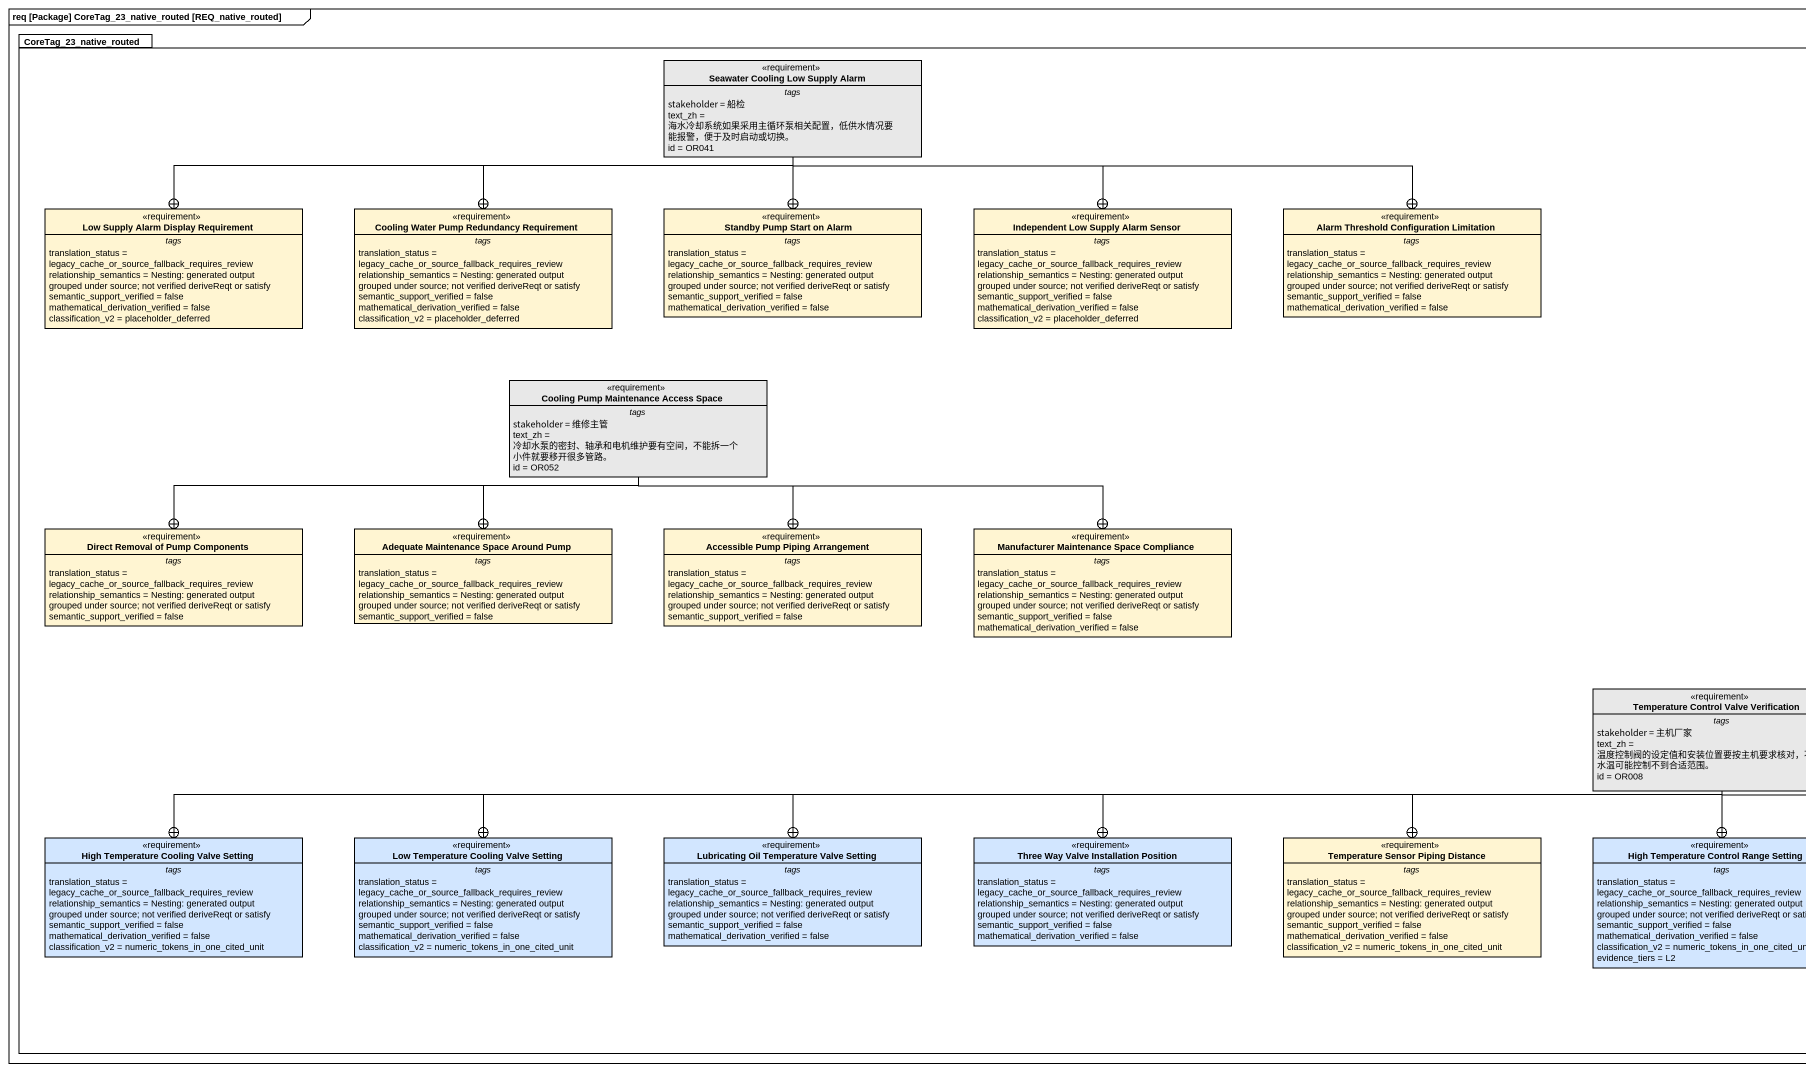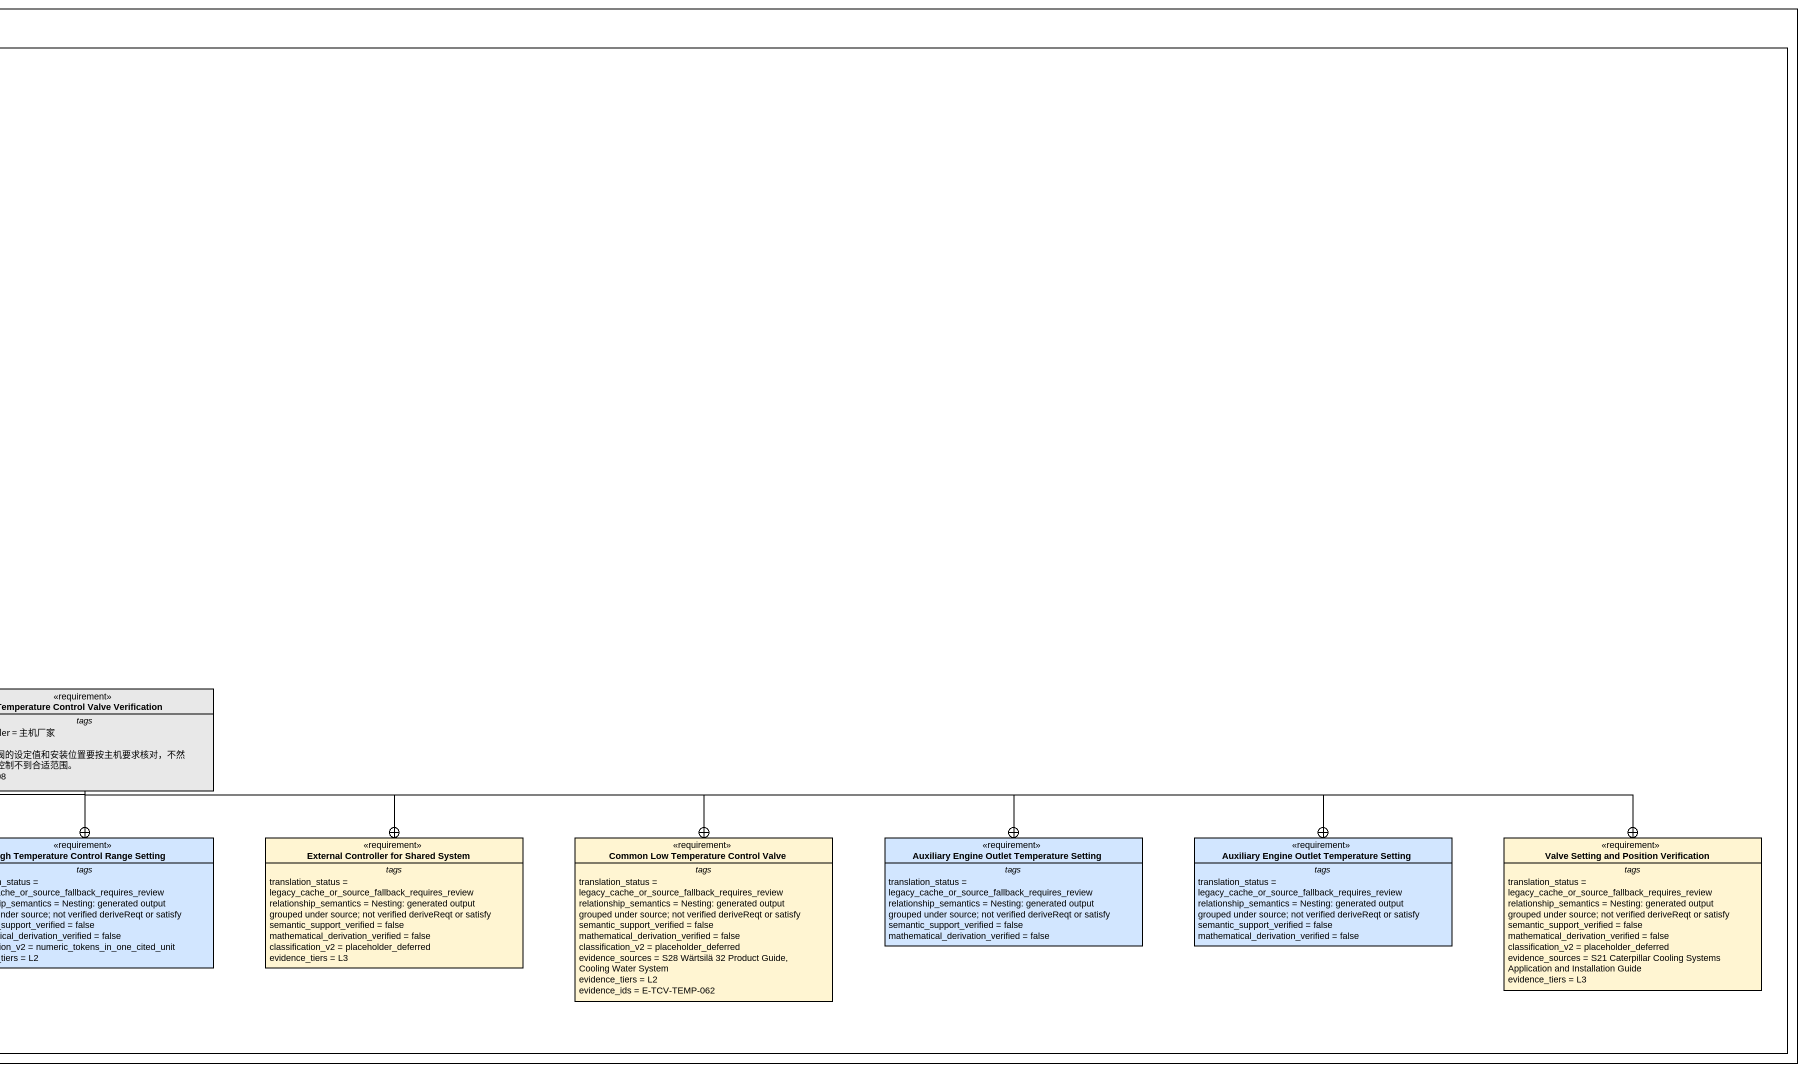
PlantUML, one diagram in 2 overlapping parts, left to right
@startuml
mainframe req [Package] CoreTag_23_native_routed [REQ_native_routed]
hide circle
hide empty members
package CoreTag_23_native_routed {
  class "Seawater Cooling Low Supply Alarm" as Seawater_Cooling_Low_Supply <<requirement>> #E8E8E8 {
    -- tags --
    stakeholder = 船检
    text_zh = 海水冷却系统如果采用主循环泵相关配置，低供水情况要能报警，便于及时启动或切换。
    id = OR041
  }
  class "Low Supply Alarm Display Requirement" as Low_Supply_Alarm_Display <<requirement>> #FFF5D2 {
    -- tags --
    translation_status = legacy_cache_or_source_fallback_requires_review
    relationship_semantics = Nesting: generated output grouped under source; not verified deriveReqt or satisfy
    semantic_support_verified = false
    mathematical_derivation_verified = false
    classification_v2 = placeholder_deferred
  }
  class "Cooling Water Pump Redundancy Requirement" as Cooling_Water_Pump <<requirement>> #FFF5D2 {
    -- tags --
    translation_status = legacy_cache_or_source_fallback_requires_review
    relationship_semantics = Nesting: generated output grouped under source; not verified deriveReqt or satisfy
    semantic_support_verified = false
    mathematical_derivation_verified = false
    classification_v2 = placeholder_deferred
  }
  class "Standby Pump Start on Alarm" as Standby_Pump_Start_on_Alarm <<requirement>> #FFF5D2 {
    -- tags --
    translation_status = legacy_cache_or_source_fallback_requires_review
    relationship_semantics = Nesting: generated output grouped under source; not verified deriveReqt or satisfy
    semantic_support_verified = false
    mathematical_derivation_verified = false
  }
  class "Independent Low Supply Alarm Sensor" as Independent_Low_Supply <<requirement>> #FFF5D2 {
    -- tags --
    translation_status = legacy_cache_or_source_fallback_requires_review
    relationship_semantics = Nesting: generated output grouped under source; not verified deriveReqt or satisfy
    semantic_support_verified = false
    mathematical_derivation_verified = false
    classification_v2 = placeholder_deferred
  }
  class "Alarm Threshold Configuration Limitation" as Alarm_Threshold <<requirement>> #FFF5D2 {
    -- tags --
    translation_status = legacy_cache_or_source_fallback_requires_review
    relationship_semantics = Nesting: generated output grouped under source; not verified deriveReqt or satisfy
    semantic_support_verified = false
    mathematical_derivation_verified = false
  }
  class "Cooling Pump Maintenance Access Space" as Cooling_Pump_Maintenance <<requirement>> #E8E8E8 {
    -- tags --
    stakeholder = 维修主管
    text_zh = 冷却水泵的密封、轴承和电机维护要有空间，不能拆一个小件就要移开很多管路。
    id = OR052
  }
  class "Direct Removal of Pump Components" as Direct_Removal_of_Pump <<requirement>> #FFF5D2 {
    -- tags --
    translation_status = legacy_cache_or_source_fallback_requires_review
    relationship_semantics = Nesting: generated output grouped under source; not verified deriveReqt or satisfy
    semantic_support_verified = false
  }
  class "Adequate Maintenance Space Around Pump" as Adequate_Maintenance_Space <<requirement>> #FFF5D2 {
    -- tags --
    translation_status = legacy_cache_or_source_fallback_requires_review
    relationship_semantics = Nesting: generated output grouped under source; not verified deriveReqt or satisfy
    semantic_support_verified = false
  }
  class "Accessible Pump Piping Arrangement" as Accessible_Pump_Piping <<requirement>> #FFF5D2 {
    -- tags --
    translation_status = legacy_cache_or_source_fallback_requires_review
    relationship_semantics = Nesting: generated output grouped under source; not verified deriveReqt or satisfy
    semantic_support_verified = false
  }
  class "Manufacturer Maintenance Space Compliance" as Manufacturer_Maintenance <<requirement>> #FFF5D2 {
    -- tags --
    translation_status = legacy_cache_or_source_fallback_requires_review
    relationship_semantics = Nesting: generated output grouped under source; not verified deriveReqt or satisfy
    semantic_support_verified = false
    mathematical_derivation_verified = false
  }
  class "Temperature Control Valve Verification" as Temperature_Control_Valve <<requirement>> #E8E8E8 {
    -- tags --
    stakeholder = 主机厂家
    text_zh = 温度控制阀的设定值和安装位置要按主机要求核对，不然水温可能控制不到合适范围。
    id = OR008
  }
  class "High Temperature Cooling Valve Setting" as High_Temperature_Cooling <<requirement>> #D2E6FF {
    -- tags --
    translation_status = legacy_cache_or_source_fallback_requires_review
    relationship_semantics = Nesting: generated output grouped under source; not verified deriveReqt or satisfy
    semantic_support_verified = false
    mathematical_derivation_verified = false
    classification_v2 = numeric_tokens_in_one_cited_unit
  }
  class "Low Temperature Cooling Valve Setting" as Low_Temperature_Cooling <<requirement>> #D2E6FF {
    -- tags --
    translation_status = legacy_cache_or_source_fallback_requires_review
    relationship_semantics = Nesting: generated output grouped under source; not verified deriveReqt or satisfy
    semantic_support_verified = false
    mathematical_derivation_verified = false
    classification_v2 = numeric_tokens_in_one_cited_unit
  }
  class "Lubricating Oil Temperature Valve Setting" as Lubricating_Oil_Temperature <<requirement>> #D2E6FF {
    -- tags --
    translation_status = legacy_cache_or_source_fallback_requires_review
    relationship_semantics = Nesting: generated output grouped under source; not verified deriveReqt or satisfy
    semantic_support_verified = false
    mathematical_derivation_verified = false
  }
  class "Three Way Valve Installation Position" as Three_Way_Valve <<requirement>> #D2E6FF {
    -- tags --
    translation_status = legacy_cache_or_source_fallback_requires_review
    relationship_semantics = Nesting: generated output grouped under source; not verified deriveReqt or satisfy
    semantic_support_verified = false
    mathematical_derivation_verified = false
  }
  class "Temperature Sensor Piping Distance" as Temperature_Sensor_Piping <<requirement>> #FFF5D2 {
    -- tags --
    translation_status = legacy_cache_or_source_fallback_requires_review
    relationship_semantics = Nesting: generated output grouped under source; not verified deriveReqt or satisfy
    semantic_support_verified = false
    mathematical_derivation_verified = false
    classification_v2 = numeric_tokens_in_one_cited_unit
  }
  class "High Temperature Control Range Setting" as High_Temperature_Control <<requirement>> #D2E6FF {
    -- tags --
    translation_status = legacy_cache_or_source_fallback_requires_review
    relationship_semantics = Nesting: generated output grouped under source; not verified deriveReqt or satisfy
    semantic_support_verified = false
    mathematical_derivation_verified = false
    classification_v2 = numeric_tokens_in_one_cited_unit
    evidence_tiers = L2
  }
  class "External Controller for Shared System" as External_Controller_for <<requirement>> #FFF5D2 {
    -- tags --
    translation_status = legacy_cache_or_source_fallback_requires_review
    relationship_semantics = Nesting: generated output grouped under source; not verified deriveReqt or satisfy
    semantic_support_verified = false
    mathematical_derivation_verified = false
    classification_v2 = placeholder_deferred
    evidence_tiers = L3
  }
  class "Common Low Temperature Control Valve" as Common_Low_Temperature <<requirement>> #FFF5D2 {
    -- tags --
    translation_status = legacy_cache_or_source_fallback_requires_review
    relationship_semantics = Nesting: generated output grouped under source; not verified deriveReqt or satisfy
    semantic_support_verified = false
    mathematical_derivation_verified = false
    classification_v2 = placeholder_deferred
    evidence_sources = S28 Wärtsilä 32 Product Guide, Cooling Water System
    evidence_tiers = L2
    evidence_ids = E-TCV-TEMP-062
  }
  class "Auxiliary Engine Outlet Temperature Setting" as Auxiliary_Engine_Outlet <<requirement>> #D2E6FF {
    -- tags --
    translation_status = legacy_cache_or_source_fallback_requires_review
    relationship_semantics = Nesting: generated output grouped under source; not verified deriveReqt or satisfy
    semantic_support_verified = false
    mathematical_derivation_verified = false
  }
  class "Auxiliary Engine Outlet Temperature Setting" as Auxiliary_Engine_Outlet_2 <<requirement>> #D2E6FF {
    -- tags --
    translation_status = legacy_cache_or_source_fallback_requires_review
    relationship_semantics = Nesting: generated output grouped under source; not verified deriveReqt or satisfy
    semantic_support_verified = false
    mathematical_derivation_verified = false
  }
  class "Valve Setting and Position Verification" as Valve_Setting_and_Position <<requirement>> #FFF5D2 {
    -- tags --
    translation_status = legacy_cache_or_source_fallback_requires_review
    relationship_semantics = Nesting: generated output grouped under source; not verified deriveReqt or satisfy
    semantic_support_verified = false
    mathematical_derivation_verified = false
    classification_v2 = placeholder_deferred
    evidence_sources = S21 Caterpillar Cooling Systems Application and Installation Guide
    evidence_tiers = L3
  }
}
Seawater_Cooling_Low_Supply -left-+ Low_Supply_Alarm_Display
Seawater_Cooling_Low_Supply -left-+ Cooling_Water_Pump
Seawater_Cooling_Low_Supply --+ Standby_Pump_Start_on_Alarm
Seawater_Cooling_Low_Supply -right-+ Independent_Low_Supply
Seawater_Cooling_Low_Supply -right-+ Alarm_Threshold
Cooling_Pump_Maintenance -left-+ Direct_Removal_of_Pump
Cooling_Pump_Maintenance --+ Adequate_Maintenance_Space
Cooling_Pump_Maintenance --+ Accessible_Pump_Piping
Cooling_Pump_Maintenance -right-+ Manufacturer_Maintenance
Temperature_Control_Valve -left-+ High_Temperature_Cooling
Temperature_Control_Valve -left-+ Low_Temperature_Cooling
Temperature_Control_Valve -left-+ Lubricating_Oil_Temperature
Temperature_Control_Valve -left-+ Three_Way_Valve
Temperature_Control_Valve -left-+ Temperature_Sensor_Piping
Temperature_Control_Valve --+ High_Temperature_Control
Temperature_Control_Valve -right-+ External_Controller_for
Temperature_Control_Valve -right-+ Common_Low_Temperature
Temperature_Control_Valve -right-+ Auxiliary_Engine_Outlet
Temperature_Control_Valve -right-+ Auxiliary_Engine_Outlet_2
Temperature_Control_Valve -right-+ Valve_Setting_and_Position
@enduml
